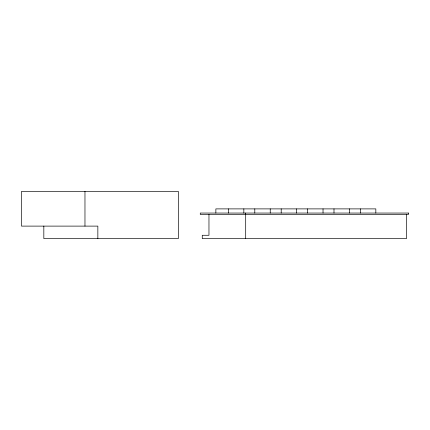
<?xml version="1.0" encoding="UTF-8"?>
<svg xmlns="http://www.w3.org/2000/svg" width="430" height="430" viewBox="0 0 430 430"><rect width="100%" height="100%" fill="white"/><g stroke="black" fill="none" stroke-linecap="round" stroke-linejoin="round"><path stroke-width="0.64" d="M406.511 214.446L406.511 238.607L202.267 238.607L202.267 235.275L208.969 235.275L208.964 214.446M375.831 213.054L375.831 208.889L215.865 208.889L215.865 213.054M360.394 208.889L360.394 213.054M349.434 208.889L349.434 213.054M333.992 208.889L333.992 213.054M323.032 208.889L323.032 213.054M307.595 208.889L307.595 213.054M296.635 208.889L296.635 213.054M281.198 208.889L281.198 213.054M270.239 208.889L270.239 213.054M254.797 208.889L254.797 213.054M245.691 214.446L245.691 238.607M245.401 213.054L245.401 214.446M243.837 208.889L243.837 213.054M228.4 208.889L228.4 213.054M97.852 238.607L97.852 226.11L21.5 226.11L21.5 191.393L178.343 191.393L178.343 238.607L43.828 238.607L43.828 226.11M84.968 191.393L84.968 226.11M408.5 213.054L200.278 213.054L200.278 214.446L408.5 214.446L408.5 213.054"/></g></svg>
